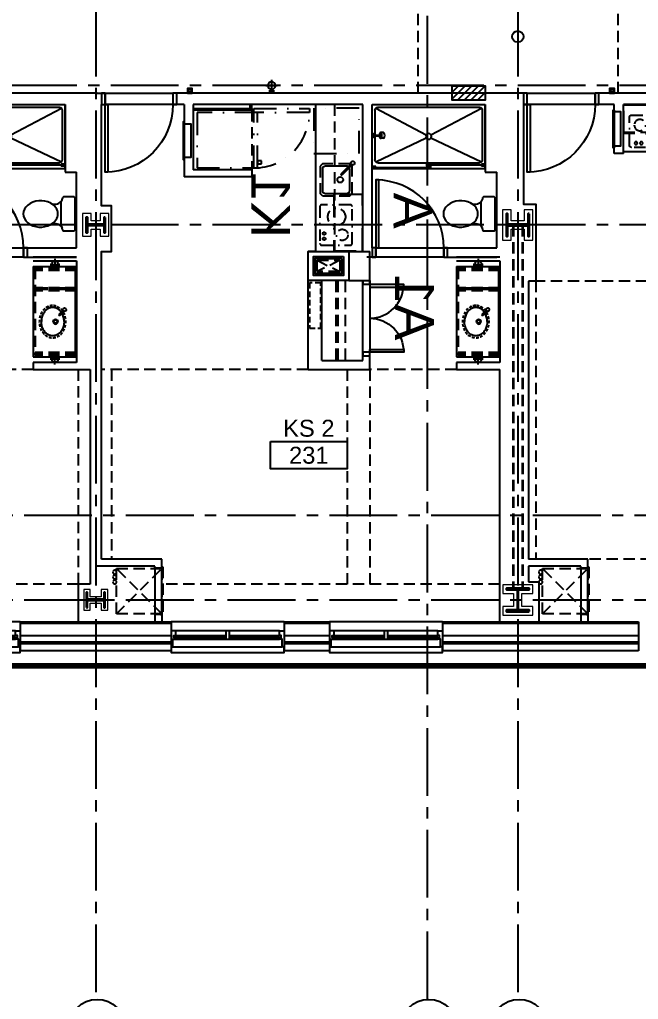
# Model space of a CAD drawing. Header units: inches. Extents: x -3700 to 348, y -844 to 2341.
# Drawn here: x -828 to -500, y -212 to 308 of the extents above; entities that cross this region are included whole.
import ezdxf
from ezdxf.enums import TextEntityAlignment as Align

# ---------------------------------------------------------------- set-up
doc = ezdxf.new("R2010")
doc.units = ezdxf.units.IN
doc.header["$LTSCALE"] = 48
doc.header["$MEASUREMENT"] = 0
for name, pattern in [('CENTER2', [1.125, 0.75, -0.125, 0.125, -0.125]), ('DASHDOT2', [0.5, 0.25, -0.125, 0, -0.125]), ('HIDDEN', [0.375, 0.25, -0.125]), ('HIDDEN2', [0.1875, 0.125, -0.0625]), ('PHANTOM2', [1.25, 0.625, -0.125, 0.125, -0.125, 0.125, -0.125])]:
    doc.linetypes.add(name, pattern=pattern)
doc.layers.get('0').update_dxf_attribs({"color": 253})
for name, color, linetype in [('A-Clng Mtd Light Fixture', 253, 'Continuous'), ('A-Door', 253, 'Continuous'), ('A-Door-Head', 253, 'Continuous'), ('A-Eqpm', 253, 'Continuous'), ('A-Eqpm-NIC', 253, 'DASHDOT2'), ('A-Flor-Case', 253, 'Continuous'), ('A-Flor-Case-Hidden', 253, 'HIDDEN2'), ('A-Flor-Outline', 253, 'Continuous'), ('A-Flor-Ovhd', 253, 'HIDDEN2'), ('A-Flor-Pfix', 253, 'Continuous'), ('A-Flor-Soffit', 253, 'HIDDEN2'), ('A-Flor-Spcl', 253, 'Continuous'), ('A-Flor-Wall Mtd Fixture', 253, 'Continuous'), ('A-Glaz', 253, 'Continuous'), ('A-Glaz-Sill', 253, 'Continuous'), ('A-Grid(3-32)', 253, 'CENTER2'), ('A-HVAC', 253, 'HIDDEN2'), ('A-Site-Property', 253, 'PHANTOM2'), ('A-Tag-Rm(3-32)', 253, 'Continuous'), ('A-Wall-Full', 253, 'Continuous'), ('A-Wall-Hatch', 253, 'Continuous'), ('S-Grid-Iden', 253, 'Continuous')]:
    doc.layers.add(name, color=color, linetype=linetype)
for name, color, linetype, lineweight in [('A-Detl-Hatch', 253, 'Continuous', 18), ('S-Detl-Hatch', 253, 'Continuous', 18), ('S-Detl-Wide', 253, 'Continuous', 35)]:
    doc.layers.add(name, color=color, linetype=linetype, lineweight=lineweight)
doc.layers.add('G-Anno-View', color=253, linetype='Continuous', lineweight=18, plot=False)
doc.styles.add('G1DIM', font='arial.ttf')
doc.styles.get("Standard").update_dxf_attribs({"font": 'arial.ttf'})

# ---------------------------------------------------------------- blocks, each defined once
blk = doc.blocks.new('*U9')
at = {"layer": 'A-Detl-Hatch'}
h = blk.add_hatch(dxfattribs=at)
h.set_pattern_fill('ANSI32', color=256, scale=6, style=0)
h.set_pattern_definition([(45, (0, -4.865), (-1.591, 1.591), []), (45, (1.0607, -4.865), (-1.591, 1.591), [])])
edge = h.paths.add_edge_path()
edge.add_line((3.98, -9.73), (3.98, -9.295))
edge.add_line((3.98, -9.295), (0.645, -9.295))
edge.add_arc((0.645, -8.795), 0.5, 180, 270, ccw=False)
edge.add_line((0.145, -8.795), (0.145, -0.935))
edge.add_arc((0.645, -0.935), 0.5, 90, 180, ccw=False)
edge.add_line((0.645, -0.435), (3.98, -0.435))
edge.add_line((3.98, -0.435), (3.98, 0))
edge.add_line((3.98, 0), (-3.98, 0))
edge.add_line((-3.98, 0), (-3.98, -0.435))
edge.add_line((-3.98, -0.435), (-0.645, -0.435))
edge.add_arc((-0.645, -0.935), 0.5, 0, 90, ccw=False)
edge.add_line((-0.145, -0.935), (-0.145, -8.795))
edge.add_arc((-0.645, -8.795), 0.5, -90, 0, ccw=False)
edge.add_line((-0.645, -9.295), (-3.98, -9.295))
edge.add_line((-3.98, -9.295), (-3.98, -9.73))
edge.add_line((-3.98, -9.73), (3.98, -9.73))
at = {"color": 0, "linetype": 'ByBlock'}
blk.add_lwpolyline([(3.98, -9.73), (3.98, -9.295), (0.645, -9.295, -0.4142136), (0.145, -8.795), (0.145, -0.935, -0.4142136), (0.645, -0.435), (3.98, -0.435), (3.98, 0), (-3.98, 0), (-3.98, -0.435), (-0.645, -0.435, -0.4142136), (-0.145, -0.935), (-0.145, -8.795, -0.4142136), (-0.645, -9.295), (-3.98, -9.295), (-3.98, -9.73)], format="xyb", close=True, dxfattribs=at)
blk = doc.blocks.new('W10X33')
at = {"layer": 'S-Detl-Hatch'}
blk.add_lwpolyline([(13773.28, -7309.78), (13773.28, -7306.34), (13769.45, -7306.34), (13769.45, -7300.48), (13773.28, -7300.48), (13773.28, -7297.05), (13762.32, -7297.05), (13762.32, -7300.48), (13766.16, -7300.48), (13766.16, -7306.34), (13762.32, -7306.34), (13762.32, -7309.78)], close=True, dxfattribs=at)
at = {"layer": 'S-Detl-Wide'}
blk.add_blockref('*U9', (13767.8, -7298.55), dxfattribs=at)
blk = doc.blocks.new('*U10')
at = {"layer": 'A-Detl-Hatch'}
h = blk.add_hatch(dxfattribs=at)
h.set_pattern_fill('ANSI32', color=256, scale=6, style=0)
h.set_pattern_definition([(45, (0, -6.06), (-1.591, 1.591), []), (45, (1.0607, -6.06), (-1.591, 1.591), [])])
edge = h.paths.add_edge_path()
edge.add_line((6, -12.12), (6, -11.515))
edge.add_line((6, -11.515), (0.795, -11.515))
edge.add_arc((0.795, -10.915), 0.6, 180, 270, ccw=False)
edge.add_line((0.195, -10.915), (0.195, -1.205))
edge.add_arc((0.795, -1.205), 0.6, 90, 180, ccw=False)
edge.add_line((0.795, -0.605), (6, -0.605))
edge.add_line((6, -0.605), (6, 0))
edge.add_line((6, 0), (-6, 0))
edge.add_line((-6, 0), (-6, -0.605))
edge.add_line((-6, -0.605), (-0.795, -0.605))
edge.add_arc((-0.795, -1.205), 0.6, 0, 90, ccw=False)
edge.add_line((-0.195, -1.205), (-0.195, -10.915))
edge.add_arc((-0.795, -10.915), 0.6, 270, 360, ccw=False)
edge.add_line((-0.795, -11.515), (-6, -11.515))
edge.add_line((-6, -11.515), (-6, -12.12))
edge.add_line((-6, -12.12), (6, -12.12))
at = {"color": 0, "linetype": 'ByBlock'}
blk.add_lwpolyline([(6, -12.12), (6, -11.515), (0.795, -11.515, -0.4142136), (0.195, -10.915), (0.195, -1.205, -0.4142136), (0.795, -0.605), (6, -0.605), (6, 0), (-6, 0), (-6, -0.605), (-0.795, -0.605, -0.4142136), (-0.195, -1.205), (-0.195, -10.915, -0.4142136), (-0.795, -11.515), (-6, -11.515), (-6, -12.12)], format="xyb", close=True, dxfattribs=at)
blk = doc.blocks.new('W12X65')
at = {"layer": 'S-Detl-Hatch'}
blk.add_lwpolyline([(13860.59, -7310.28), (13860.59, -7305.67), (13854.79, -7305.67), (13854.79, -7298.76), (13860.59, -7298.76), (13860.59, -7294.16), (13844.59, -7294.16), (13844.59, -7298.76), (13850.4, -7298.76), (13850.4, -7305.67), (13844.59, -7305.67), (13844.59, -7310.28)], close=True, dxfattribs=at)
at = {"layer": 'S-Detl-Wide'}
blk.add_blockref('*U10', (13852.59, -7296.16), dxfattribs=at)
blk = doc.blocks.new('*U19')
at = {"layer": 'A-Detl-Hatch'}
h = blk.add_hatch(dxfattribs=at)
h.set_pattern_fill('ANSI32', color=256, scale=6, style=0)
h.set_pattern_definition([(45, (0, -5.05), (-1.591, 1.591), []), (45, (1.0607, -5.05), (-1.591, 1.591), [])])
edge = h.paths.add_edge_path()
edge.add_line((4.01, -10.1), (4.01, -9.48))
edge.add_line((4.01, -9.48), (0.675, -9.48))
edge.add_arc((0.675, -8.98), 0.5, 180, 270, ccw=False)
edge.add_line((0.175, -8.98), (0.175, -1.12))
edge.add_arc((0.675, -1.12), 0.5, 90, 180, ccw=False)
edge.add_line((0.675, -0.62), (4.01, -0.62))
edge.add_line((4.01, -0.62), (4.01, 0))
edge.add_line((4.01, 0), (-4.01, 0))
edge.add_line((-4.01, 0), (-4.01, -0.62))
edge.add_line((-4.01, -0.62), (-0.675, -0.62))
edge.add_arc((-0.675, -1.12), 0.5, 0, 90, ccw=False)
edge.add_line((-0.175, -1.12), (-0.175, -8.98))
edge.add_arc((-0.675, -8.98), 0.5, -90, 0, ccw=False)
edge.add_line((-0.675, -9.48), (-4.01, -9.48))
edge.add_line((-4.01, -9.48), (-4.01, -10.1))
edge.add_line((-4.01, -10.1), (4.01, -10.1))
at = {"color": 0, "linetype": 'ByBlock'}
blk.add_lwpolyline([(4.01, -10.1), (4.01, -9.48), (0.675, -9.48, -0.4142136), (0.175, -8.98), (0.175, -1.12, -0.4142136), (0.675, -0.62), (4.01, -0.62), (4.01, 0), (-4.01, 0), (-4.01, -0.62), (-0.675, -0.62, -0.4142136), (-0.175, -1.12), (-0.175, -8.98, -0.4142136), (-0.675, -9.48), (-4.01, -9.48), (-4.01, -10.1)], format="xyb", close=True, dxfattribs=at)
blk = doc.blocks.new('W10X45')
at = {"layer": 'S-Detl-Hatch'}
blk.add_lwpolyline([(13921.91, -7311.37), (13921.91, -7306.75), (13918.07, -7306.75), (13918.07, -7301.89), (13921.91, -7301.89), (13921.91, -7297.27), (13909.89, -7297.27), (13909.89, -7301.89), (13913.72, -7301.89), (13913.72, -7306.75), (13909.89, -7306.75), (13909.89, -7311.37)], close=True, dxfattribs=at)
at = {"layer": 'S-Detl-Wide'}
blk.add_blockref('*U19', (13915.9, -7299.27), dxfattribs=at)
blk = doc.blocks.new('Column Bubble')
blk.add_circle((-0.0042, -0.0024), 0.1562)
blk.add_attdef('XX', text='', height=0.0938).set_placement((0, 0), align=Align.MIDDLE_CENTER)
blk = doc.blocks.new('2ND FLOOR - STRUCTURAL GRID')
at = {"layer": 'A-Grid(3-32)'}
for p, q in [((10896.5, -7426.01), (10896.5, -9409.77)), ((11072.5, -9409.77), (11072.5, -7426.01)), ((11120.5, -7426.01), (11120.5, -9409.77)), ((11912.5, -8924.75), (8104.5, -8924.75)), ((11912.5, -8998.75), (8104.5, -8998.75)), ((8104.5, -9152.75), (11912.5, -9152.75)), ((8104.5, -9197.75), (11912.5, -9197.75))]:
    blk.add_line(p, q, dxfattribs=at)
at = {"layer": 'S-Detl-Wide', "linetype": 'HIDDEN2'}
for p, q in [((11118, -8998.95), (11118, -9191.69)), ((11123, -8998.95), (11123, -9191.69))]:
    blk.add_line(p, q, dxfattribs=at)
for name, p, rotation in [('W12X65', (3818.28, -22851.34), 90), ('W10X33', (18199.91, 4570.05), 270)]:
    blk.add_blockref(name, p, dxfattribs=dict(rotation=rotation))
blk.add_blockref('W12X65', (-2732.1, -1895.53))
at = {"layer": 'S-Grid-Iden', "rotation": 90}
blk.add_blockref('W10X45', (3592.18, -22914.65), dxfattribs=at)
at = {"layer": 'S-Grid-Iden', "xscale": 96, "yscale": 96, "zscale": 96}
for p, values in [((10897.65, -9424.53), {'XX': '25'}), ((11073.65, -9424.53), {'XX': '26'}), ((11121.65, -9424.53), {'XX': '27'})]:
    blk.add_blockref('Column Bubble', p, dxfattribs=at).add_auto_attribs(values)
blk = doc.blocks.new('36in door')
blk.add_lwpolyline([(-1.5, -36), (0, -36), (0, 0), (-1.5, 0)], close=True)
blk.add_arc((0, 0), 36, 180, 270)
blk = doc.blocks.new('HVAC UNIT NICHE')
at = {"layer": 'A-Door-Head'}
blk.add_lwpolyline([(4, 0), (28.5, 0), (28.5, -3.75), (4, -3.75)], close=True, dxfattribs=at)
at = {"layer": 'A-HVAC'}
for p, q in [((4.25, 0), (28.25, -24)), ((4.25, -24), (28.25, 0))]:
    blk.add_line(p, q, dxfattribs=at)
for points in [[(3.25, 0), (29.25, 0), (29.25, 0.5), (3.25, 0.5)], [(4.25, -24), (28.25, -24), (28.25, 0), (4.25, 0)]]:
    blk.add_lwpolyline(points, close=True, dxfattribs=at)
for centre in [(21.13, -25), (23.75, -25), (26.36, -25)]:
    blk.add_circle(centre, 1, dxfattribs=at)
at = {"layer": 'A-Wall-Full'}
for p, q in [((4, 0), (0, 0)), ((4, -3.75), (4, 0)), ((28.5, 0), (33.25, 0)), ((28.5, -3.75), (28.5, 0)), ((33.25, 0), (33.25, -26)), ((4, -3.75), (0, -3.75)), ((28.5, -3.75), (29.5, -3.75)), ((29.5, -3.75), (29.5, -26))]:
    blk.add_line(p, q, dxfattribs=at)
blk = doc.blocks.new('refrigerator')
blk.add_line((-30.125, 0), (-30.125, -29.5))
for points in [[(-32.125, -29.5), (0, -29.5), (0, 0), (-32.125, 0)], [(-34.125, -3.75), (-32.125, -3.75), (-32.125, -2.25), (-34.125, -2.25)], [(-59.625, -31.5), (-59.625, -29.5), (-30.125, -29.5), (-30.125, -31.5)]]:
    blk.add_lwpolyline(points, close=True)
blk.add_arc((-30.125, -29.5), 29.5, 90, 183.88744)
blk = doc.blocks.new('kitchen faucet')
for p, q in [((0.93, 0.38), (8.38, 0.38)), ((1, 0.12), (4, 0.12)), ((4, -0.12), (4, 0.12)), ((0.93, -0.38), (8.38, -0.38)), ((1, -0.12), (4, -0.12))]:
    blk.add_line(p, q)
blk.add_circle((0, 0), 1)
blk.add_arc((8.38, 0), 0.375, 270, 90)
blk = doc.blocks.new('kitchen sink')
blk.add_lwpolyline([(-14.94, -6.97, 0.143329), (-14, -7.25), (-3, -7.25, 0.414214), (-1.25, -5.5), (-1.25, 5.5, 0.414214), (-3, 7.25), (-14, 7.25, 0.414214), (-15.75, 5.5), (-15.75, -5.5, 0.143329), (-15.47, -6.44, 0.143329)], format="xyb")
blk.add_circle((-10.75, 0), 1.5)
at = {"layer": 'A-Flor-Case-Hidden'}
for p, q in [((-15.75, 8.5), (-17, 7.25)), ((-1.25, 8.5), (0, 7.25)), ((-16.64, -7.61), (-17, -7.25)), ((-15.75, -8.5), (-16.11, -8.14)), ((-1.25, -8.5), (0, -7.25))]:
    blk.add_line(p, q, dxfattribs=at)
for points in [[(-17, 7.25), (-17, -7.25)], [(-1.25, 8.5), (-15.75, 8.5)], [(0, -7.25), (0, 7.25)], [(-15.75, -8.5), (-1.25, -8.5)]]:
    blk.add_lwpolyline(points, dxfattribs=at)
at = {"rotation": 45.00000000000001}
blk.add_blockref('kitchen faucet', (-17.38, -8.88), dxfattribs=at)
blk = doc.blocks.new('cooktop')
at = {"ltscale": 0.5}
blk.add_lwpolyline([(-7.56, -21.5), (7.56, -21.5, 0.414214), (8.56, -20.5), (8.56, -1, 0.414214), (7.56, 0), (-7.56, 0, 0.414214), (-8.56, -1), (-8.56, -20.5, 0.414214)], format="xyb", close=True, dxfattribs=at)
for centre, radius in [((-3.27, -5.47), 3), ((6.32, -3.4), 0.75), ((-0.31, -15.05), 4.66), ((6.32, -6.24), 0.75)]:
    blk.add_circle(centre, radius, dxfattribs=at)
blk = doc.blocks.new('Suite Kitchen 1')
at = {"layer": 'A-Eqpm'}
for points in [[(-3, 82.875), (-23, 82.875), (-23, 83.375), (-3, 83.375)], [(-4, 82.875), (-22, 82.875), (-22, 79.375), (-4, 79.375)]]:
    blk.add_lwpolyline(points, close=True, dxfattribs=at)
at = {"layer": 'A-Eqpm-NIC'}
for points in [[(-0.25, 47.875), (-15.5, 47.875), (-15.5, 77.75), (-0.25, 77.75)], [(-2, 2), (-26, 2), (-26, 26), (-2, 26)]]:
    blk.add_lwpolyline(points, close=True, dxfattribs=at)
at = {"layer": 'A-Flor-Case'}
for p, q in [((-25, 78), (-25, 0)), ((-59, 3.25), (-90, 3.25)), ((-59.75, 2.5), (-90, 2.5)), ((-59.75, 3.25), (-59.75, 0)), ((-59, 3.25), (-59, 0))]:
    blk.add_line(p, q, dxfattribs=at)
at = {"layer": 'A-Flor-Ovhd'}
for p, q in [((-15, 0), (-15, 77.75)), ((-59, 3.25), (-59, 34.875))]:
    blk.add_line(p, q, dxfattribs=at)
at = {"layer": 'A-Wall-Full'}
for p, q in [((-26, 82.875), (0, 82.875)), ((-26, 78), (-26, 82.875)), ((-26, 78), (0, 78)), ((0, 0), (0, 78)), ((-93.75, 0), (-93.75, 38.5)), ((-59, 38.5), (-93.75, 38.5)), ((-59, 34.75), (-59, 38.5)), ((-59, 34.75), (-90, 34.75)), ((-90, 0), (-90, 34.75)), ((-90, 0), (0, 0))]:
    blk.add_line(p, q, dxfattribs=at)
at = {"layer": 'A-Eqpm-NIC', "extrusion": (0, 0, -1), "zscale": -1}
for name, p in [('cooktop', (14.25, 74.75)), ('refrigerator', (88, 33.75))]:
    blk.add_blockref(name, p, dxfattribs=at)
at = {"layer": 'A-Flor-Pfix', "extrusion": (0, 0, -1), "zscale": -1}
blk.add_blockref('kitchen sink', (22.75, 40), dxfattribs=at)
at = {"layer": 'G-Anno-View', "insert": (-60.027, 61.887), "char_height": 20.5811, "width": 161.68767, "attachment_point": 1, "style": 'G1DIM'}
blk.add_mtext('K2', dxfattribs=at)
blk = doc.blocks.new('shower head')
for p, q in [((0.5, 0.25), (4.48, 0.25)), ((6.04, 1.5), (4.5, 1.5)), ((0.5, -0.25), (4.48, -0.25)), ((6.02, -1.5), (4.49, -1.5))]:
    blk.add_line(p, q)
blk.add_lwpolyline([(0, -1.12), (0.5, -1.12), (0.5, 1.12), (0, 1.12)], close=True)
at = {"extrusion": (0, 0, -1)}
for centre, start_param, end_param in [((4.5, 0), 4.878708, 10.826996), ((6.02, 0), 6.265998, 9.430839)]:
    blk.add_ellipse(centre, major_axis=(0, 1.5), ratio=0.483735, start_param=start_param, end_param=end_param, dxfattribs=at)
blk.add_open_spline([(4.48, 0.25), (4.49, 0.2), (4.49, 0.16), (4.49, 0.11), (4.5, 0.04), (4.5, -0.04), (4.49, -0.11), (4.49, -0.16), (4.49, -0.21), (4.48, -0.25)], degree=3, knots=[7.6339989, 7.6339989, 7.6339989, 7.6339989, 7.7552894, 7.7552894, 7.7552894, 7.9540134, 7.9540134, 7.9540134, 8.074038, 8.074038, 8.074038, 8.074038])
blk = doc.blocks.new('shower curtain rod')
for p, q in [((-59.75, 0), (-60, 0)), ((-59.75, -2.5), (-59.75, 0)), ((-0.25, 0), (0, 0)), ((-0.25, -2.5), (-0.25, 0)), ((-59.75, -2.5), (-60, -2.5)), ((-59.75, -0.75), (-58.86, -0.75)), ((-59.75, -1.75), (-59, -1.75)), ((-0.25, -0.75), (-1.14, -0.75)), ((-0.25, -1.75), (-1, -1.75)), ((-0.25, -2.5), (0, -2.5))]:
    blk.add_line(p, q)
for centre, radius, start, end in [((-30, 101.37), 107.12, 254.2934, 285.7066), ((-30, 101.34), 106.09, 254.2167, 285.7833)]:
    blk.add_arc(centre, radius, start, end)
blk = doc.blocks.new('tub plan')
for p, q in [((0.12, -32.25), (0.12, -0.31)), ((59.44, -0.12), (0.31, -0.12)), ((59.63, -32.25), (59.63, -0.31)), ((2.25, -16.5), (2.25, -20)), ((-0.07, -33.87), (59.81, -33.87)), ((0.19, -33.86), (0.19, -32.36)), ((59.56, -33.86), (59.56, -32.36))]:
    blk.add_line(p, q)
blk.add_circle((7.62, -18.25), 1.09)
for centre, radius, start, end in [((0.31, -0.31), 0.188, 90, 180), ((59.44, -0.31), 0.188, 0, 90), ((14.37, -18.25), 12.25, 90, 171.7868), ((14.5, -18.25), 10.59, 90, 180), ((30, -982.48), 976.6, 89.08325, 90.91675), ((29.77, -940.73), 933.2, 89.06218, 90.93782), ((45.05, -12.16), 4.5, 8.0478, 90), ((45.62, -18.25), 12.25, 270, 90), ((1.97, -18.25), 48, 351.9522, 8.0478), ((14.37, -18.25), 12.25, 188.2132, 270), ((14.5, -18.25), 10.59, 180, 270), ((45.05, -24.34), 4.5, 270, 351.9522), ((30, 945.98), 976.6, 269.08325, 270.91675), ((29.77, 904.23), 933.2, 269.06218, 270.93782), ((0.25, -32.25), 0.13, 180, 241.143), ((0.25, -33.69), 0.13, 246.6399, 270), ((29.87, 1136.13), 1170.38, 268.54955, 271.45045), ((59.5, -32.25), 0.13, 298.857, 0), ((59.81, -33.81), 0.06, 270, 0)]:
    blk.add_arc(centre, radius, start, end)
at = {"layer": 'A-Flor-Pfix'}
blk.add_blockref('shower head', (-0.07, -18.25), dxfattribs=at)
at = {"layer": 'A-Flor-Spcl'}
blk.add_blockref('shower curtain rod', (59.87, -28.62), dxfattribs=at)
blk = doc.blocks.new('Toiliet American Std Cadet Pro')
for p, q in [((0, 8.06), (0, -8.06)), ((5.84, 9.06), (1, 9.06)), ((6.84, 7.9), (6.84, 8.06)), ((7.53, 6.52), (7, 7.36)), ((7.69, -5.98), (7.69, 5.98)), ((1, -9.06), (5.84, -9.06)), ((6.84, -8.06), (6.84, -7.9)), ((7, -7.36), (7.53, -6.52))]:
    blk.add_line(p, q)
for centre, radius, start, end in [((1, 8.06), 1, 90, 180), ((5.84, 8.06), 1, 0, 90), ((7.84, 7.9), 1, 180, 212.4157), ((6.69, 5.98), 1, 0, 32.4157), ((10.89, 10.1), 4.91, 226.8784, 295.5831), ((10.89, -10.1), 4.91, 64.417, 133.1217), ((1, -8.06), 1, 180, 270), ((5.84, -8.06), 1, 270, 0), ((7.84, -7.9), 1, 147.5844, 180), ((6.69, -5.98), 1, 327.5844, 0)]:
    blk.add_arc(centre, radius, start, end)
for start_param, end_param in [(2.197169, 4.086017), (4.086017, 8.480354)]:
    blk.add_ellipse((18.39, 0), major_axis=(9.17, 0), ratio=0.762999, start_param=start_param, end_param=end_param)
blk = doc.blocks.new('wall sconce')
for p, q in [((-1, 0), (4.625, 0)), ((2, -2.625), (2, 2.625))]:
    blk.add_line(p, q)
blk.add_circle((2, 0), 1.875)
blk = doc.blocks.new('sink1915rear')
for p, q in [((-6, -4.54), (-3.61, -6.94)), ((-5.78, -4.41), (-3.96, -6.23)), ((-5.6, -4.24), (-3.78, -6.05)), ((-5.47, -4.01), (-3.08, -6.41)), ((-3.96, -6.23), (-3.78, -6.05)), ((-3.61, -6.94), (-3.08, -6.41))]:
    blk.add_line(p, q)
blk.add_circle((-6.35, -3.67), 0.938)
for points, knots in [([(0, -3.91), (-0.41, -3.93), (-1.23, -3.96), (-2.41, -4.2), (-3.48, -4.57), (-4.13, -4.89), (-4.43, -5.06)], [0, 0, 0, 0, 1.238365, 2.448444, 3.606048, 4.621257, 4.621257, 4.621257, 4.621257]), ([(-5.07, -5.48), (-5.16, -5.54), (-5.5, -5.8), (-6.03, -6.29), (-6.6, -6.99), (-7.03, -7.71), (-7.32, -8.45), (-7.5, -9.2), (-7.56, -9.95), (-7.5, -10.7), (-7.32, -11.45), (-7.03, -12.19), (-6.6, -12.91), (-6.03, -13.61), (-5.33, -14.26), (-4.48, -14.84), (-3.5, -15.33), (-2.41, -15.7), (-1.23, -15.95), (-0.41, -15.98), (0, -15.99)], [5.387657, 5.387657, 5.387657, 5.387657, 5.72094, 6.671915, 7.55893, 8.391939, 9.182354, 9.943851, 10.690053, 11.436458, 12.198524, 12.989815, 13.823917, 14.712127, 15.664288, 16.687236, 17.780855, 18.938437, 20.147416, 21.38303, 21.38303, 21.38303, 21.38303])]:
    blk.add_open_spline(points, degree=3, knots=knots)
for points in [[(0, -3.91), (1.24, -3.99), (2.42, -4.23), (3.52, -4.61), (4.49, -5.1), (5.33, -5.68), (6.03, -6.32), (6.59, -7.01), (7.01, -7.73), (7.31, -8.46), (7.48, -9.21), (7.54, -9.95), (7.48, -10.69), (7.31, -11.44), (7.01, -12.17), (6.59, -12.89), (6.03, -13.58), (5.33, -14.22), (4.49, -14.81), (3.51, -15.3), (2.42, -15.67), (1.23, -15.91), (0, -15.99)], [(0, -9.7), (-0.48, -9.61), (-0.88, -9.34), (-1.15, -8.93), (-1.25, -8.45), (-1.15, -7.97), (-0.88, -7.57), (-0.48, -7.3), (0, -7.2)], [(0, -7.58), (-0.33, -7.64), (-0.62, -7.83), (-0.81, -8.12), (-0.87, -8.45), (-0.81, -8.79), (-0.62, -9.07), (-0.33, -9.26), (0, -9.33)], [(0, -9.7), (0.48, -9.61), (0.88, -9.34), (1.15, -8.93), (1.25, -8.45), (1.15, -7.97), (0.88, -7.57), (0.48, -7.3), (0, -7.2)], [(0, -7.58), (0.33, -7.64), (0.62, -7.83), (0.81, -8.12), (0.88, -8.45), (0.81, -8.79), (0.62, -9.07), (0.33, -9.26), (0, -9.33)]]:
    blk.add_spline(points, degree=3)
at = {"layer": 'A-Flor-Case-Hidden', "linetype": 'HIDDEN2', "ltscale": 0.25, "extrusion": (0, 0, -1)}
blk.add_ellipse((0, -10.01), major_axis=(-8.56, 0), ratio=0.824818, dxfattribs=at)
blk = doc.blocks.new('41in Std Vanity')
at = {"layer": 'A-Flor-Case'}
for p, q in [((23, 53), (0, 53)), ((0.75, 5), (0.75, 53)), ((23, 5), (23, 53)), ((23, 5), (0, 5))]:
    blk.add_line(p, q, dxfattribs=at)
at = {"layer": 'A-Flor-Case-Hidden'}
for p, q in [((0, 52.25), (22, 52.25)), ((22, 5.75), (22, 52.125)), ((0, 51.5), (21.25, 51.5)), ((0, 50.75), (21.25, 50.75)), ((0, 17.875), (21.25, 17.875)), ((0, 17.125), (21.25, 17.125)), ((0, 16.375), (22, 16.375)), ((21.25, 17.125), (0.75, 17.125)), ((21.25, 16.375), (0.75, 16.375)), ((0, 7.25), (21.25, 7.25)), ((0, 6.5), (21.25, 6.5)), ((0, 5.75), (22, 5.75))]:
    blk.add_line(p, q, dxfattribs=at)
for points in [[(21.25, 50.75), (22, 50.75), (22, 52.25), (21.25, 52.25)], [(21.25, 17.875), (22, 17.875), (22, 16.375), (21.25, 16.375)], [(21.25, 7.25), (22, 7.25), (22, 5.75), (21.25, 5.75)]]:
    blk.add_lwpolyline(points, close=True, dxfattribs=at)
at = {"layer": 'A-Wall-Full'}
for p, q in [((0, 2), (0, 56)), ((0, 56), (23, 56)), ((23, 2), (0, 2))]:
    blk.add_line(p, q, dxfattribs=at)
at = {"layer": 'A-Flor-Pfix', "rotation": 90}
blk.add_blockref('sink1915rear', (2.736, 34.312), dxfattribs=at)
at = {"layer": 'A-Flor-Wall Mtd Fixture', "xscale": -1, "rotation": 90}
blk.add_blockref('wall sconce', (11.5, 56), dxfattribs=at)
at = {"layer": 'A-Flor-Wall Mtd Fixture', "rotation": 90}
blk.add_blockref('wall sconce', (11.5, 2), dxfattribs=at)
blk = doc.blocks.new('Suite Vanity and Bath 1')
at = {"layer": 'A-Door'}
for points in [[(6.88, 72.88), (4.88, 72.88), (4.88, 68), (6.88, 68)], [(44.88, 72.88), (42.88, 72.88), (42.88, 68), (44.88, 68)]]:
    blk.add_lwpolyline(points, close=True, dxfattribs=at)
at = {"layer": 'A-Door-Head'}
blk.add_lwpolyline([(6.88, 72.88), (42.88, 72.88), (42.88, 68), (6.88, 68)], close=True, dxfattribs=at)
at = {"layer": 'A-Flor-Soffit'}
blk.add_line((0, 72.88), (0, 112.87), dxfattribs=at)
at = {"layer": 'A-Wall-Full'}
for p, q in [((0, 112.87), (0, 135.87)), ((4.88, 135.87), (58.87, 135.87)), ((4.88, 112.87), (4.88, 135.87)), ((58.87, 112.87), (58.87, 135.87)), ((0, 112.87), (4.88, 112.87)), ((0, 72.88), (0, 0)), ((0, 72.88), (6.88, 72.88)), ((6.88, 68), (6.88, 72.88)), ((42.88, 68), (42.88, 72.88)), ((42.88, 72.88), (60.88, 72.88)), ((4.88, 68), (4.88, 0)), ((4.88, 68), (6.88, 68)), ((42.88, 68), (88.62, 68)), ((88.62, 8.06), (88.62, 68)), ((52.62, 8.06), (52.62, 0)), ((52.62, 8.06), (88.62, 8.06)), ((52.62, 0), (4.88, 0))]:
    blk.add_line(p, q, dxfattribs=at)
at = {"extrusion": (0, 0, -1), "zscale": -1, "rotation": 270}
blk.add_blockref('41in Std Vanity', (-60.88, 135.87), dxfattribs=at)
at = {"layer": 'A-Door', "extrusion": (0, 0, -1), "zscale": -1}
blk.add_blockref('36in door', (-6.88, 68), dxfattribs=at)
at = {"layer": 'A-Flor-Pfix', "extrusion": (0, 0, -1), "xscale": -1, "zscale": -1, "rotation": 90}
blk.add_blockref('tub plan', (-88.5, 67.93), dxfattribs=at)
at = {"layer": 'A-Flor-Pfix', "rotation": 90.00004864950782}
blk.add_blockref('Toiliet American Std Cadet Pro', (22.88, 0.75), dxfattribs=at)
at = {"layer": 'G-Anno-View', "insert": (23.45, 105.01), "char_height": 20.58, "width": 161.6877, "attachment_point": 1, "style": 'G1DIM'}
blk.add_mtext('C', dxfattribs=at)
blk = doc.blocks.new('18in door')
blk.add_lwpolyline([(0, 0), (1.5, 0), (1.5, 18), (0, 18)], close=True)
blk.add_arc((0, 0), 18, 0, 90)
blk = doc.blocks.new('Single 12x6 HVAC Shaft')
at = {"layer": 'A-Flor-Outline'}
blk.add_lwpolyline([(3.75, 17.75), (11.75, 17.75), (11.75, 3.75), (3.75, 3.75)], close=True, dxfattribs=at)
at = {"layer": 'A-HVAC'}
for p, q in [((4.75, 16.75), (10.75, 4.75)), ((4.75, 4.75), (10.75, 16.75))]:
    blk.add_line(p, q, dxfattribs=at)
blk.add_lwpolyline([(4.75, 16.75), (10.75, 16.75), (10.75, 4.75), (4.75, 4.75)], close=True, dxfattribs=at)
at = {"layer": 'A-Wall-Full'}
for points in [[(0, 21.5), (15.5, 21.5), (15.5, 0), (0, 0)], [(2.75, 18.75), (12.75, 18.75), (12.75, 2.75), (2.75, 2.75)]]:
    blk.add_lwpolyline(points, close=True, dxfattribs=at)
blk = doc.blocks.new('Plumbing Chase')
at = {"layer": 'A-Flor-Outline', "linetype": 'HIDDEN2', "ltscale": 0.5}
blk.add_lwpolyline([(0.625, 0), (6.625, 0), (6.625, 24), (0.625, 24)], close=True, dxfattribs=at)
blk = doc.blocks.new('Suite Closet 1')
at = {"layer": 'A-Door'}
for points in [[(-27.75, -29.88), (-24, -29.88), (-24, -27.88), (-27.75, -27.88)], [(-27.75, -65.88), (-24, -65.88), (-24, -67.88), (-27.75, -67.88)]]:
    blk.add_lwpolyline(points, close=True, dxfattribs=at)
at = {"layer": 'A-Door-Head'}
blk.add_lwpolyline([(-27.75, -29.88), (-24, -29.88), (-24, -65.88), (-27.75, -65.88)], close=True, dxfattribs=at)
at = {"layer": 'A-Flor-Ovhd'}
for p, q in [((-15, -67.88), (-15, -27.88)), ((-12, -67.88), (-12, -27.88)), ((-11, -67.88), (-11, -27.88))]:
    blk.add_line(p, q, dxfattribs=at)
at = {"layer": 'A-Wall-Full'}
for p, q in [((-29.75, -27.88), (0, -27.88)), ((-27.75, -29.88), (-24, -29.88)), ((-24, -29.88), (-24, -27.88)), ((0, -67.88), (0, -27.88)), ((-27.75, -67.88), (-27.75, -65.88)), ((-27.75, -65.88), (-24, -65.88)), ((-24, -67.88), (-24, -65.88)), ((-24, -67.88), (0, -67.88))]:
    blk.add_line(p, q, dxfattribs=at)
for name, p in [('Single 12x6 HVAC Shaft', (-23.75, -21.5)), ('Plumbing Chase', (-30.37, -24.62))]:
    blk.add_blockref(name, p)
at = {"layer": 'A-Door', "extrusion": (0, 0, -1), "zscale": -1, "rotation": 270}
blk.add_blockref('18in door', (27.75, -29.88), dxfattribs=at)
at = {"layer": 'A-Door', "rotation": 90}
blk.add_blockref('18in door', (-27.75, -65.88), dxfattribs=at)
at = {"layer": 'G-Anno-View', "insert": (-19.89, -45.86), "char_height": 10.291, "width": 80.8438, "attachment_point": 1, "style": 'G1DIM'}
blk.add_mtext('C1', dxfattribs=at)
blk = doc.blocks.new('King Suite 1')
at = {"layer": 'A-Door'}
for points in [[(5, 0), (3, 0), (3, -6), (5, -6)], [(43, 0), (41, 0), (41, -6), (43, -6)], [(134.065, -101.75), (134.065, -99.75), (138.94, -99.75), (138.94, -101.75)], [(134.065, -139.75), (134.065, -137.75), (138.94, -137.75), (138.94, -139.75)]]:
    blk.add_lwpolyline(points, close=True, dxfattribs=at)
at = {"layer": 'A-Door-Head'}
for points in [[(5, 0), (41, 0), (41, -6), (5, -6)], [(134.065, -101.75), (134.065, -137.75), (138.94, -137.75), (138.94, -101.75)]]:
    blk.add_lwpolyline(points, close=True, dxfattribs=at)
at = {"layer": 'A-Flor-Soffit'}
for p, q in [((201.94, -94.625), (201.94, -266.44)), ((213.94, -94.625), (213.94, -266.44)), ((9.56, -99.75), (9.56, -247.375)), ((95.565, -99.75), (9.56, -99.75)), ((134.065, -247.375), (37.125, -247.375)), ((286.875, -266.44), (138.94, -266.44))]:
    blk.add_line(p, q, dxfattribs=at)
at = {"layer": 'A-Wall-Full'}
for p, q in [((5, 0), (0, 0)), ((5, -6), (5, 0)), ((282.815, 0), (41, 0)), ((41, -6), (41, 0)), ((5, -6), (3, -6)), ((51.19, -6), (41, -6)), ((57.19, -6), (56.065, -6)), ((57.19, -6), (56.065, -6)), ((138.94, -101.75), (138.94, -94.625)), ((274.815, -94.625), (286.815, -94.625)), ((286.815, -94.625), (286.815, -280.625)), ((134.065, -99.75), (134.065, -101.75)), ((134.065, -101.75), (138.94, -101.75)), ((134.065, -137.75), (134.065, -280.625)), ((134.065, -137.75), (138.94, -137.75)), ((138.94, -137.75), (138.94, -280.625)), ((11.125, -247.375), (5.625, -247.375)), ((11.125, -251.125), (5.625, -251.125)), ((5.625, -251.125), (5.625, -259.44)), ((5.625, -259.44), (11.125, -259.44)), ((11.125, -259.44), (11.125, -280.625))]:
    blk.add_line(p, q, dxfattribs=at)
for points in [[(3, -6), (3, -58.875), (9.56, -58.875), (9.56, -99.75), (5.625, -99.75)], [(5.625, -99.75), (5.625, -247.375)]]:
    blk.add_lwpolyline(points, dxfattribs=at)
at = {"rotation": 90}
for name, p in [('Suite Kitchen 1', (134.065, -6)), ('Suite Closet 1', (134.065, -6)), ('Suite Vanity and Bath 1', (274.815, -94.625))]:
    blk.add_blockref(name, p, dxfattribs=at)
at = {"xscale": -1, "rotation": 270}
blk.add_blockref('HVAC UNIT NICHE', (37.125, -280.625), dxfattribs=at)
at = {"layer": 'A-Door', "xscale": -1}
blk.add_blockref('36in door', (5, -6), dxfattribs=at)
at = {"layer": 'A-Door', "xscale": -1, "rotation": 270}
blk.add_blockref('36in door', (134.065, -101.75), dxfattribs=at)
blk = doc.blocks.new('Studio Vanity and Closet Typ')
at = {"layer": 'A-Door'}
for points in [[(-50.51, -69), (-50.51, -72.75), (-52.51, -72.75), (-52.51, -69)], [(-14.51, -69), (-14.51, -72.75), (-12.51, -72.75), (-12.51, -69)]]:
    blk.add_lwpolyline(points, close=True, dxfattribs=at)
at = {"layer": 'A-Door-Head'}
blk.add_lwpolyline([(-50.5, -69), (-50.5, -72.75), (-14.5, -72.75), (-14.5, -69)], close=True, dxfattribs=at)
at = {"layer": 'A-Flor-Ovhd'}
for p, q in [((-12.63, -81.96), (-54.88, -81.96)), ((-12.63, -85.96), (-54.88, -85.96)), ((-12.63, -86.96), (-54.88, -86.96))]:
    blk.add_line(p, q, dxfattribs=at)
at = {"layer": 'A-Flor-Soffit'}
blk.add_line((-59.75, -23), (-59.75, -69), dxfattribs=at)
at = {"layer": 'A-Wall-Full'}
for p, q in [((-56, 0), (-56, -23)), ((0, 0), (0, -23)), ((-56, -23), (-59.75, -23)), ((-59.75, -69), (-50.5, -69)), ((-59.75, -101.63), (-59.75, -69)), ((-54.88, -72.75), (-50.51, -72.75)), ((-54.88, -94.38), (-54.88, -72.75)), ((-50.51, -69), (-50.51, -72.75)), ((-14.51, -69), (-14.51, -72.75)), ((-12.51, -72.75), (-14.51, -72.75)), ((-14.5, -69), (3, -69)), ((-12.5, -80.13), (-12.5, -72.75)), ((3, -101.63), (3, -69)), ((-54.88, -94.38), (-12.5, -94.38)), ((-59.75, -101.63), (3, -101.63))]:
    blk.add_line(p, q, dxfattribs=at)
at = {"xscale": -1}
for name, p, rotation in [('41in Std Vanity', (0, 0), 90), ('Plumbing Chase', (-37.75, -101.63), 270)]:
    blk.add_blockref(name, p, dxfattribs=dict(at, rotation=rotation))
blk.add_blockref('Single 12x6 HVAC Shaft', (3, -101.63), dxfattribs=at)
at = {"layer": 'A-Door'}
blk.add_blockref('18in door', (-50.51, -69), dxfattribs=at)
at = {"layer": 'A-Door', "xscale": -1}
blk.add_blockref('18in door', (-14.51, -69), dxfattribs=at)
at = {"layer": 'G-Anno-View', "insert": (-44.22, -34.95), "char_height": 20.581, "width": 161.6877, "attachment_point": 1, "style": 'G1DIM'}
blk.add_mtext('A1', dxfattribs=at)
blk = doc.blocks.new('Studio Kitchen 1')
at = {"layer": 'A-Eqpm'}
for points in [[(-28.25, -99.75), (-10.25, -99.75), (-10.25, -96.25), (-28.25, -96.25)], [(-29.25, -99.75), (-9.25, -99.75), (-9.25, -100.25), (-29.25, -100.25)]]:
    blk.add_lwpolyline(points, close=True, dxfattribs=at)
at = {"layer": 'A-Eqpm-NIC'}
for points in [[(-47.88, -5.13), (-47.88, -20.38), (-77.75, -20.38), (-77.75, -5.13)], [(-2, -6.88), (-2, -30.88), (-26, -30.88), (-26, -6.88)]]:
    blk.add_lwpolyline(points, close=True, dxfattribs=at)
at = {"layer": 'A-Flor-Case'}
for p, q in [((-78, -29.88), (0, -29.88)), ((-3.13, -63.88), (-3.13, -94.88)), ((-3.13, -63.88), (-0.13, -63.88)), ((-3.13, -64.63), (-0.13, -64.63)), ((-2.38, -64.63), (-2.38, -94.88))]:
    blk.add_line(p, q, dxfattribs=at)
at = {"layer": 'A-Flor-Ovhd'}
for p, q in [((0, -19.88), (-77.75, -19.88)), ((-3.13, -63.88), (-34.75, -63.88))]:
    blk.add_line(p, q, dxfattribs=at)
at = {"layer": 'A-Wall-Full'}
for p, q in [((-78, -4.88), (0, -4.88)), ((-78, -30.13), (-78, -4.88)), ((0, -4.88), (0, -94.88)), ((-34.75, -63.88), (-38.5, -63.88)), ((-38.5, -63.88), (-38.5, -99.75)), ((-34.75, -63.88), (-34.75, -94.88)), ((0, -94.88), (-34.75, -94.88)), ((0, -99.75), (-38.5, -99.75))]:
    blk.add_line(p, q, dxfattribs=at)
at = {"layer": 'A-Eqpm-NIC', "extrusion": (0, 0, -1), "zscale": -1, "rotation": 270}
for name, p in [('cooktop', (74.75, -19.13)), ('refrigerator', (33.75, -92.88))]:
    blk.add_blockref(name, p, dxfattribs=at)
at = {"layer": 'A-Flor-Pfix', "extrusion": (0, 0, -1), "zscale": -1, "rotation": 270}
blk.add_blockref('kitchen sink', (40, -27.63), dxfattribs=at)
at = {"layer": 'G-Anno-View', "insert": (-70.96, -43.5), "char_height": 20.581, "width": 161.6877, "attachment_point": 1, "style": 'G1DIM'}
blk.add_mtext('K1', dxfattribs=at)
blk = doc.blocks.new('shower door')
at = {"layer": 'A-Flor-Case'}
for p, q in [((-31, -1), (-31, 0)), ((-29, 0), (-31, 0)), ((-29, -1), (-29, 0)), ((0, 0), (-2, 0)), ((-2, 0), (-2, -1)), ((-59.99, -1.26), (-57.99, -1.26)), ((-59.99, -2.26), (-57.99, -2.26)), ((-57.99, -2.26), (-57.99, -1.26)), ((-57.99, -1.76), (-31, -1.76)), ((-29, -1), (-31, -1)), ((-31, -1.26), (-29, -1.26)), ((-31, -2.26), (-31, -1.26)), ((-31, -2.26), (-29, -2.26)), ((-2, -0.5), (-29, -0.5)), ((-29, -1.26), (-29, -2.26)), ((0, -1), (-2, -1)), ((-2, -1), (0, -1))]:
    blk.add_line(p, q, dxfattribs=at)
blk = doc.blocks.new('30x34 shower')
at = {"layer": 'A-Flor-Pfix'}
for p, q in [((0, -34), (0, 0)), ((60, 0), (0, 0)), ((60, -34), (60, 0)), ((1.5, -3), (1.5, -29.5)), ((28.75, -16.18), (1.94, -1.94)), ((57, -1.5), (3, -1.5)), ((58.06, -1.94), (31.25, -16.18)), ((58.5, -3), (58.5, -29.5)), ((28.75, -17.82), (1.94, -30.56)), ((58.06, -30.56), (31.25, -17.82)), ((57, -31), (3, -31)), ((60, -34), (0, -34))]:
    blk.add_line(p, q, dxfattribs=at)
blk.add_circle((30, -17), 1.5, dxfattribs=at)
for centre, start, end in [((3, -3), 90, 180), ((57, -3), 0, 90), ((3, -29.5), 180, 270), ((57, -29.5), 270, 0)]:
    blk.add_arc(centre, 1.5, start, end, dxfattribs=at)
at = {"xscale": -1, "rotation": 179.9999999999999}
blk.add_blockref('shower door', (60, -34), dxfattribs=at)
at = {"layer": 'A-Flor-Pfix', "rotation": 180.0000000001253}
blk.add_blockref('shower head', (60, -16.5), dxfattribs=at)
blk = doc.blocks.new('Studio Bath 2')
at = {"layer": 'A-Door'}
for points in [[(-81, -21.98), (-81, -19.98), (-76.12, -19.98), (-76.12, -21.98)], [(-81, -59.98), (-81, -57.98), (-76.12, -57.98), (-76.12, -59.98)]]:
    blk.add_lwpolyline(points, close=True, dxfattribs=at)
at = {"layer": 'A-Door-Head'}
blk.add_lwpolyline([(-81, -21.98), (-81, -57.98), (-76.12, -57.98), (-76.12, -21.98)], close=True, dxfattribs=at)
at = {"layer": 'A-Wall-Full'}
for p, q in [((-81, -22), (-81, 6.14)), ((-76.12, -22), (-76.12, 6.14)), ((-76.12, 6.14), (-36, 6.14)), ((-76.12, 6.14), (-36, 6.14)), ((-36, 0), (-36, 6.14)), ((0, 0), (-36, 0)), ((0, -60), (0, 0)), ((-81, -22), (-76.12, -22)), ((-81, -58), (-81, -62.86)), ((-76.12, -58), (-81, -58)), ((-76.12, -58), (-76.12, -60)), ((-76.12, -58), (-76.12, -60)), ((-76.12, -60), (0, -60))]:
    blk.add_line(p, q, dxfattribs=at)
at = {"layer": 'A-Door', "xscale": -1, "rotation": 90}
blk.add_blockref('36in door', (-76.12, -57.98), dxfattribs=at)
at = {"layer": 'A-Flor-Pfix', "xscale": -1, "rotation": 90}
blk.add_blockref('Toiliet American Std Cadet Pro', (-58.12, 5.4), dxfattribs=at)
at = {"layer": 'A-Flor-Pfix', "extrusion": (0, 0, -1), "xscale": -1, "zscale": -1, "rotation": 90}
blk.add_blockref('30x34 shower', (0, 0), dxfattribs=at)
at = {"layer": 'G-Anno-View', "insert": (-66.01, -28.04), "char_height": 20.58, "width": 161.6877, "attachment_point": 1, "style": 'G1DIM'}
blk.add_mtext('A', dxfattribs=at)
blk = doc.blocks.new('King Studio 2')
at = {"layer": 'A-Door'}
for points in [[(183, 6), (181, 6), (181, 0), (183, 0)], [(221, 6), (219, 6), (219, 0), (221, 0)]]:
    blk.add_lwpolyline(points, close=True, dxfattribs=at)
at = {"layer": 'A-Door-Head'}
blk.add_lwpolyline([(183, 6), (219, 6), (219, 0), (183, 0)], close=True, dxfattribs=at)
at = {"layer": 'A-Flor-Soffit'}
for p, q in [((9.56, 260.64), (188.88, 260.63)), ((78.56, 146.75), (78.56, 260.63)), ((90.56, 146.75), (90.56, 260.63)), ((215.63, 146.75), (215.63, 247.37)), ((111.19, 146.75), (221, 146.75))]:
    blk.add_line(p, q, dxfattribs=at)
at = {"layer": 'A-Wall-Full'}
for p, q in [((9.56, 280.62), (9.56, 146.75)), ((214.88, 251.12), (224, 251.12)), ((214.88, 247.37), (221, 247.37)), ((32.56, 146.75), (9.56, 146.75)), ((107.2, 84), (111.19, 84)), ((177.08, 6), (183, 6)), ((183, 0), (183, 6)), ((219, 0), (219, 6)), ((221, 6), (219, 6)), ((0, 0), (183, 0)), ((224, 0), (219, 0))]:
    blk.add_line(p, q, dxfattribs=at)
blk.add_lwpolyline([(221, 247.37), (221, 84), (215.63, 84), (215.63, 59.9), (221, 59.9), (221, 6)], dxfattribs=at)
at = {"xscale": -1, "rotation": 90}
for name, p in [('HVAC UNIT NICHE', (188.88, 280.62)), ('Studio Vanity and Closet Typ', (9.56, 87)), ('Studio Bath 2', (17.33, 6)), ('Studio Kitchen 1', (77.33, 6))]:
    blk.add_blockref(name, p, dxfattribs=at)
at = {"layer": 'A-Door', "xscale": -1, "rotation": 180}
blk.add_blockref('36in door', (219, 6), dxfattribs=at)
blk = doc.blocks.new('King Studio 1')
at = {"layer": 'A-Door'}
for points in [[(183, 6), (181, 6), (181, 0), (183, 0)], [(221, 6), (219, 6), (219, 0), (221, 0)]]:
    blk.add_lwpolyline(points, close=True, dxfattribs=at)
at = {"layer": 'A-Door-Head'}
blk.add_lwpolyline([(183, 6), (219, 6), (219, 0), (183, 0)], close=True, dxfattribs=at)
at = {"layer": 'A-Flor-Soffit'}
for p, q in [((9.1175, 260.635), (188.8825, 260.635)), ((9.1175, 260.635), (9.1175, 146.75)), ((79.115, 146.75), (79.115, 260.635)), ((91.115, 146.75), (91.115, 260.635)), ((215, 247.375), (215, 146.75)), ((111.74, 146.75), (221, 146.75))]:
    blk.add_line(p, q, dxfattribs=at)
at = {"layer": 'A-Wall-Full'}
for p, q in [((9.1175, 280.625), (9.1175, 260.635)), ((214.5675, 280.625), (188.58, 280.625)), ((215.02, 267.635), (215.02, 280.6475)), ((221, 267.635), (215.02, 267.635)), ((221, 251.125), (221, 267.635)), ((3, 146.75), (3, 260.635)), ((3, 260.635), (9.1175, 260.635)), ((214.8825, 251.125), (221, 251.125)), ((214.8825, 247.375), (221, 247.375)), ((33.115, 146.75), (3, 146.75)), ((111.74, 84), (106.385, 84)), ((176.01, 6), (183, 6)), ((183, 0), (183, 6)), ((219, 0), (219, 6)), ((221, 6), (219, 6)), ((-0.74, 0), (183, 0)), ((224, 0), (219, 0))]:
    blk.add_line(p, q, dxfattribs=at)
blk.add_lwpolyline([(221, 6), (221, 59.895), (215.635, 59.895), (215.635, 84), (221, 84), (221, 247.375)], dxfattribs=at)
at = {"xscale": -1, "rotation": 90}
for name, p in [('HVAC UNIT NICHE', (189.02, 280.625)), ('Studio Vanity and Closet Typ', (10.115, 87)), ('Studio Bath 2', (16.26, 6)), ('Studio Kitchen 1', (76.26, 6))]:
    blk.add_blockref(name, p, dxfattribs=at)
at = {"layer": 'A-Door', "xscale": -1, "rotation": 180.0000000000306}
blk.add_blockref('36in door', (219, 6), dxfattribs=at)
blk = doc.blocks.new('Rm Tag')
blk.add_lwpolyline([(-0.2124, 0.0759), (0.2124, 0.0759), (0.2124, -0.0759), (-0.2124, -0.0759)], close=True)
for p in [(0, 0.2858), (0, 0.1493), (0, 0)]:
    blk.add_attdef('XXX', text='', height=0.0938).set_placement(p, align=Align.MIDDLE_CENTER)
blk = doc.blocks.new('door sign light')
at = {"layer": 'A-Flor-Wall Mtd Fixture'}
blk.add_lwpolyline([(-1.25, -2.5), (1.25, -2.5), (1.25, 0), (-1.25, 0)], close=True, dxfattribs=at)
blk.add_circle((0, -1.25), 0.75, dxfattribs=at)
blk = doc.blocks.new('wall sconce typ')
for p, q in [((0, 7), (0, 0)), ((3, 4), (-3, 4)), ((-1.5, 1), (1.5, 1))]:
    blk.add_line(p, q)
blk.add_circle((0, 4), 2)
blk = doc.blocks.new('guest corridor ceiling layout')
at = {"layer": 'A-Clng Mtd Light Fixture'}
blk.add_circle((-564, -1043), 3, dxfattribs=at)
at = {"layer": 'A-Flor-Soffit'}
for p, q in [((-617, -1013), (-617, -1073)), ((-511, -1013), (-511, -1073))]:
    blk.add_line(p, q, dxfattribs=at)
for p in [(-738, -1070.55), (-514, -1070.55)]:
    blk.add_blockref('door sign light', p, dxfattribs=at)
at = {"layer": 'A-Flor-Wall Mtd Fixture', "xscale": -1, "rotation": 359.9999999999773}
blk.add_blockref('wall sconce typ', (-694.68, -1073), dxfattribs=at)
blk = doc.blocks.new('EXTERIOR WINDOW')
at = {"layer": 'A-Glaz'}
for p, q in [((3829.83, -10349.67), (3856.33, -10349.67)), ((3829.83, -10350.67), (3856.33, -10350.67)), ((3829.83, -10351.67), (3884.83, -10351.67)), ((3858.33, -10349.67), (3884.83, -10349.67)), ((3858.33, -10350.67), (3884.83, -10350.67))]:
    blk.add_line(p, q, dxfattribs=at)
for points in [[(3829.83, -10349.67), (3829.83, -10347.17), (3827.33, -10347.17), (3827.33, -10355.67), (3828.33, -10355.67), (3828.33, -10351.67), (3829.83, -10351.67), (3829.83, -10350.67), (3828.83, -10350.67), (3828.83, -10349.67), (3829.83, -10349.67)], [(3884.83, -10349.67), (3884.83, -10347.17), (3887.33, -10347.17), (3887.33, -10355.67), (3886.33, -10355.67), (3886.33, -10351.67), (3884.83, -10351.67), (3884.83, -10350.67), (3885.83, -10350.67), (3885.83, -10349.67), (3884.83, -10349.67)]]:
    blk.add_lwpolyline(points, dxfattribs=at)
blk.add_lwpolyline([(3858.33, -10347.17), (3856.33, -10347.17), (3856.33, -10351.67), (3858.33, -10351.67)], close=True, dxfattribs=at)
at = {"layer": 'A-Glaz-Sill'}
for p, q in [((3887.33, -10342.42), (3827.33, -10342.42)), ((3884.83, -10347.17), (3829.83, -10347.17)), ((3828.33, -10355.67), (3886.33, -10355.67))]:
    blk.add_line(p, q, dxfattribs=at)
blk.add_lwpolyline([(3827.33, -10355.67), (3827.33, -10358.67), (3887.33, -10358.67), (3887.33, -10355.67)], dxfattribs=at)

msp = doc.modelspace()

# ---------------------------------------------------------------- hatches: boundary and pattern name
at = {"layer": 'A-Flor-Spcl'}
h = msp.add_hatch(dxfattribs=at)
h.set_pattern_fill('ANSI31', color=256, scale=20, angle=-360, style=0)
h.set_pattern_definition([(45, (7626.7999, -1708.418), (-1.76776695, 1.76776695), [])])
h.paths.add_polyline_path([(-598.84, 272.8), (-581.31, 272.8), (-581.31, 265.2), (-598.84, 265.2)])

# ---------------------------------------------------------------- linework, layer by layer
msp.add_lwpolyline([(-598.84, 272.8), (-581.31, 272.8), (-581.31, 265.2), (-598.84, 265.2)], close=True, dxfattribs=at)
at = {"layer": 'A-Site-Property', "const_width": 3}
msp.add_lwpolyline([(-2840, -35, 0.000391), (-2984, -35.11, 0.00127), (-3452, -37.03), (-3452, 827.74), (-3452, 1727.74), (-48.25, 1093.3, 0.002707), (100, 1066.5), (100, -35), (-2840, -35)], format="xyb", dxfattribs=at)
at = {"layer": 'A-Wall-Full'}
for p, q in [((-828, -11.59), (-828, -26.96)), ((-828, -11.63), (-748, -11.63)), ((-748, -11.59), (-748, -26.96)), ((-688, -11.59), (-688, -26.96)), ((-688, -11.63), (-664, -11.63)), ((-664, -11.59), (-664, -26.96)), ((-604, -11.59), (-604, -26.96)), ((-604, -11.63), (-500, -11.63)), ((-500, -11.61), (-500, -26.98)), ((-748, -27), (-828, -27)), ((-664, -27), (-688, -27)), ((-500, -27), (-604, -27))]:
    msp.add_line(p, q, dxfattribs=at)
at = {"layer": 'A-Wall-Hatch'}
for p, q in [((-828, -12.25), (-748, -12.25)), ((-688, -12.25), (-664, -12.25)), ((-604, -12.25), (-500, -12.25)), ((-828, -18.88), (-748, -18.88)), ((-688, -18.88), (-664, -18.88)), ((-604, -18.88), (-500, -18.88)), ((-748, -22.38), (-828, -22.38)), ((-748, -23.38), (-828, -23.38)), ((-664, -22.38), (-688, -22.38)), ((-664, -23.38), (-688, -23.38)), ((-500, -22.38), (-604, -22.38)), ((-500, -23.38), (-604, -23.38))]:
    msp.add_line(p, q, dxfattribs=at)

# ---------------------------------------------------------------- block references
at = {"linetype": 'HIDDEN'}
msp.add_blockref('2ND FLOOR - STRUCTURAL GRID', (-11684.5, 9197.75), dxfattribs=at)
at = {"rotation": 180}
for name, p in [('King Studio 1', (-788, 269)), ('King Studio 2', (-564, 269))]:
    msp.add_blockref(name, p, dxfattribs=at)
for name, p in [('King Suite 1', (-564, 269)), ('EXTERIOR WINDOW', (-4715.33, 10330.8)), ('EXTERIOR WINDOW', (-4575.33, 10330.8)), ('EXTERIOR WINDOW', (-4491.33, 10330.8))]:
    msp.add_blockref(name, p)
at = {"layer": 'A-Flor-Soffit'}
msp.add_blockref('guest corridor ceiling layout', (0, 1342), dxfattribs=at)
at = {"layer": 'A-Tag-Rm(3-32)'}
ref = msp.add_blockref('Rm Tag', (-674.9, 76.79), dxfattribs=dict(at, xscale=96, yscale=96, zscale=96))
ref.add_attrib('XXX', 'KS 2', dxfattribs={"layer": '0', "height": 9}).set_placement((-674.9, 91.12), align=Align.MIDDLE_CENTER)
ref.add_attrib('XXX', '231', dxfattribs={"layer": '0', "height": 9}).set_placement((-674.9, 76.79), align=Align.MIDDLE_CENTER)

doc.saveas('drawing.dxf')
